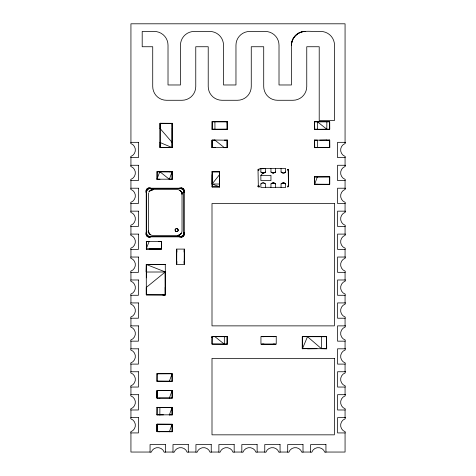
<?xml version="1.0" encoding="UTF-8"?>
<svg xmlns="http://www.w3.org/2000/svg" width="476" height="476" viewBox="0 0 476 476"><rect width="100%" height="100%" fill="white"/><g stroke="black" fill="none" stroke-linecap="round" stroke-linejoin="round"><path stroke-width="0.71" d="M146.388 277.859L146.388 272.028L165.315 271.992L165.273 264.406L146.233 264.537L146.334 294.87L165.249 294.87L165.196 272.028L146.233 287.48L146.239 294.858L165.237 294.965L165.196 287.325M159.847 431.78L157.038 431.672L157.092 424.134L172.235 424.289L172.122 431.774L157.038 431.672L157.092 424.134M159.847 398.132L156.985 398.091L157.092 390.487L172.235 390.641L172.157 398.115L156.961 398.055L157.092 390.487M159.847 414.959L159.906 407.42L157.05 407.313L156.943 414.846L159.995 414.846M172.133 128.466L172.08 147.685L172.133 123.314L160.019 123.29L160.073 147.667L172.235 147.53L172.122 123.219M176.667 264.382L176.667 249.091L184.319 249.091L184.319 264.382L176.667 264.382L176.745 249.698L176.822 252.149M184.164 261.324L184.242 263.769L184.319 249.091M212.153 147.685L212.106 140.146L214.944 140.045L211.999 140.194L211.999 147.53L215.051 147.572L211.999 147.53M214.908 121.683L214.962 129.228L212.076 129.311L212.153 121.683L227.219 121.707L227.272 129.258L212.004 129.216M224.339 140.14L227.195 140.134L227.141 147.685L214.956 147.584M227.141 121.683L227.141 129.335M227.195 336.675L227.141 344.219L212.01 344.041L212.1 336.675L227.195 336.675L227.141 344.219M287.415 186.324L287.415 185.955M287.415 169.759L288.105 169.968L287.415 169.98L287.415 169.545M317.349 147.673L317.438 140.152L314.547 140.057L314.624 147.685L329.767 147.53L329.725 140.081L326.709 140.194L329.666 140.14L329.725 147.643L317.534 147.53M326.863 121.683L326.804 129.222L317.438 121.791L329.666 121.785L329.654 129.329L317.379 129.335L317.438 121.791L314.475 121.796L314.624 129.335L329.767 129.18L329.69 121.707L314.577 121.785L314.565 122.749L314.577 121.785L314.517 122.106M326.595 336.58L326.709 348.658L321.354 348.658L326.554 348.807L326.554 336.574L302.349 336.669L302.26 348.729L307.591 348.658L302.236 348.658M329.666 176.846L329.612 184.39L314.475 184.242L314.475 176.899L329.666 176.846L329.654 184.385M329.666 140.14L329.654 147.679M329.666 121.785L329.612 129.335M161.525 241.594L158.466 241.594L161.525 241.552L161.453 249.067L146.346 249.085L146.34 241.54L149.285 241.552M159.995 179.22L157.038 179.226L157.092 171.687L172.235 171.842L172.229 179.22L169.194 179.256M157.092 398.132L156.937 390.641L169.325 390.487L172.133 390.594L172.122 398.126M156.937 373.815L172.08 373.66L172.08 381.312L156.937 381.157L157.015 373.684L172.133 373.773L172.122 381.306M169.176 424.289L172.133 424.247L172.122 431.774M212.153 186.979L212.153 171.687L219.644 171.842L219.495 186.979L212.153 186.979L212.153 171.687M146.358 233.532L146.233 232.443M184.164 192.625L184.039 191.542M212.1 336.675L212.094 337.633L212.1 336.675L212.046 336.996M165.196 264.382L146.34 264.483L146.239 271.939L146.388 264.382M288.486 185.955L288.176 169.278A1.101 1.095 -1.8 0 1 288.486 169.98L288.486 185.955C288.611 186.479 287.736 185.485 288.456 186.146M258.706 169.968C257.474 170.42 258.641 168.498 258.022 169.98L258.331 186.663M176.822 261.324L176.745 263.769L176.667 261.324M184.164 252.149L184.242 249.698L184.319 252.149M291.467 45.214C291.467 41.602 292.954 38.038 295.495 35.48C302.105 28.804 312.559 32.303 320.741 31.446A13.762 13.762 0 0 1 334.509 45.214L334.509 120.505L319.212 120.505L319.212 46.743L306.758 46.743L306.758 86.507A13.762 13.762 0 0 1 292.996 100.275L277.484 100.275A13.762 13.762 0 0 1 263.716 86.507L263.716 46.743L251.263 46.743L251.263 86.507A13.762 13.762 0 0 1 237.5 100.275L221.983 100.275A13.762 13.762 0 0 1 208.22 86.507L208.22 46.743L195.767 46.743L195.767 86.507A13.762 13.762 0 0 1 181.999 100.275L166.487 100.275A13.762 13.762 0 0 1 152.725 86.507L152.725 46.743L142.193 46.743L142.193 31.446L154.254 31.446A13.762 13.762 0 0 1 168.016 45.214L168.016 84.978L180.469 84.978L180.469 45.214A13.762 13.762 0 0 1 194.238 31.446L209.749 31.446A13.762 13.762 0 0 1 223.512 45.214L223.512 84.978L235.965 84.978L235.965 45.214A13.762 13.762 0 0 1 249.733 31.446L265.245 31.446A13.762 13.762 0 0 1 279.013 45.214L279.013 84.978L291.467 84.978L291.467 45.214C291.419 37.848 297.863 31.404 305.229 31.446M146.233 191.275L147.304 188.948L149.291 188.216L181.106 188.216L183.433 189.287L184.164 191.275L184.164 233.793L183.093 236.12L181.106 236.852L149.291 236.852L146.965 235.781L146.233 233.793L146.233 191.275L147.31 188.942L149.291 188.216M146.614 191.275L147.56 189.234L149.291 188.597L181.106 188.597L183.147 189.543L183.784 191.275L183.784 233.793L182.838 235.834L181.106 236.471L149.291 236.471L147.251 235.525L146.614 233.793L146.614 191.275L147.251 189.543L149.291 188.597M184.164 233.793L183.081 236.126L181.106 236.852M183.784 233.793L183.147 235.525L181.106 236.471M146.233 192.625L146.352 191.525M184.045 233.549L184.164 232.443M146.233 192.548C145.115 190.025 147.863 187.092 150.666 187.955L150.666 188.216M184.164 232.526C185.283 235.043 182.534 237.976 179.726 237.113L179.726 236.852M148.53 192.994L148.375 230.89C148.304 233.353 150.511 235.513 152.963 235.477L177.435 235.477C179.898 235.543 182.058 233.335 182.022 230.89L182.022 194.178C182.088 191.721 179.892 189.561 177.435 189.591L152.623 189.615L150.267 190.454L148.988 191.887L150.666 190.21L152.963 189.591L150.666 190.21L148.988 191.887M146.388 249.091L146.388 241.439M159.995 147.53L160.15 142.33M157.092 179.333L157.092 171.687M169.176 171.842L172.235 171.842M172.229 381.199L156.943 381.199M156.937 407.462L172.157 407.331L172.229 414.846L169.194 414.882M211.999 171.842L219.543 171.788L219.495 186.979M224.238 336.728L227.272 336.651L227.296 344.065L212.022 344.142L212.076 336.591L224.386 336.574M317.534 184.242L314.475 184.242M321.354 336.728L321.455 348.7L326.601 348.706M291.556 43.613L291.937 41.65M291.83 42.049C293.02 37.092 297.048 33.1 301.974 31.838M169.325 179.333L172.08 171.687M317.379 176.745L314.624 184.39M156.937 179.178L159.847 171.687M146.233 248.936L149.137 241.439M172.133 373.773L169.325 381.312M172.133 390.594L169.325 398.132M172.133 424.247L169.325 431.78M302.391 336.574L302.337 348.712L302.26 336.651L307.496 336.687L302.391 348.807M211.999 184.075L212.106 174.65M160.15 123.213L160.103 147.584L172.122 147.59L159.995 142.485M212.153 121.683L212.153 129.335M157.092 373.66L157.092 381.312M157.092 407.313L157.092 414.959M172.122 179.327L172.133 171.794L172.235 179.178L157.038 179.226M172.122 414.953L172.08 407.313M314.624 140.039L314.731 147.673L315.683 147.59L314.577 147.584L314.475 140.194L326.863 140.039M314.624 176.745L314.571 184.283L314.475 176.899L329.761 176.858L329.767 184.242L317.433 184.289M307.437 348.807L316.98 348.67M212.112 184.016L219.543 174.65L219.543 184.022L212.112 184.016L219.644 186.83M260.866 175.37L270.957 175.37L270.957 180.571L260.866 180.571L260.866 175.37L262.954 173.068L264.323 172.83L265.453 172.003L265.453 168.486L260.866 168.819M275.193 172.36L275.55 172.003L275.55 168.486L270.957 168.486L270.957 172.003L271.314 172.36L273.051 173.068L275.193 172.36L272.76 173.032L270.957 172.003M270.957 183.932C272.076 182.528 274.426 182.528 275.55 183.932L275.55 187.449L270.957 187.449L270.957 183.932L271.475 183.45L273.462 182.867L275.193 183.581M281.054 183.932C282.173 182.528 284.523 182.528 285.642 183.932L285.642 187.449L281.054 187.449L281.054 183.932L281.572 183.45L283.553 182.867L285.291 183.581M285.642 172.003L285.291 172.354A3.058 3.052 0 0 1 283.559 173.068L282.179 172.83L281.054 172.003L281.054 168.486L285.642 168.486L285.642 172.003A3.005 3.005 0 0 1 284.243 172.937L282.857 173.032L281.054 172.003M260.866 183.932C261.996 182.54 264.323 182.54 265.453 183.932L265.453 187.449L260.866 187.449L260.866 183.932L261.996 183.105M265.453 172.003C264.323 173.413 261.99 173.407 260.866 172.003L260.866 168.486L264.144 168.724M275.55 172.003L273.742 173.032L271.314 172.36M258.349 169.26L258.468 169.159M265.096 172.36L262.669 173.032L260.866 172.003M271.314 183.575L273.748 182.909L275.55 183.932M281.411 183.575L283.839 182.909L285.642 183.932M288.039 186.776L287.635 186.961L287.938 186.848M211.999 121.838L227.296 121.838M156.937 171.842L169.278 171.788M146.233 241.594L158.567 241.546M146.328 248.978L161.376 249.091L161.412 241.445M161.525 248.936L149.19 248.984M146.233 264.537L165.249 264.483M172.235 397.984L159.9 398.031M169.176 407.462L172.235 407.462M172.235 431.631L159.9 431.678M148.952 188.532L148.5 188.746L149.345 188.395M181.445 236.542L181.897 236.328L181.053 236.679M314.731 129.288L314.577 121.785M326.595 348.801L326.607 336.669L321.508 336.574M212.153 140.039L212.1 147.578M259.093 168.956L260.866 168.641M178.518 235.334L180.398 234.376L181.41 233.18L179.726 234.864L177.435 235.477M258.04 169.974L259.093 169.98L259.093 169.617M214.908 129.335L227.296 129.18L227.195 121.785M227.141 147.685L227.141 140.039M152.082 189.983L152.963 189.9M164.452 294.93L165.249 294.87L162.935 294.959L165.249 294.87L165.196 272.028M262.669 182.903L264.061 183.004M273.176 336.728L275.622 336.651L261.556 336.651L264.001 336.728M264.001 344.065L261.556 344.142L275.622 344.142L273.176 344.065M258.861 185.961L258.147 185.967L258.873 185.961M212.112 171.782L219.495 171.687M319.67 140.182L326.804 140.146M156.937 414.804L163.47 414.834M214.908 140.039L227.296 140.194M172.235 123.367L160.109 123.314L160.15 128.568M314.577 129.228L317.433 129.228M317.433 147.584L314.577 147.584L314.969 147.643M265.453 168.641L270.957 168.641M275.55 168.641L281.054 168.641M265.453 187.3L270.957 187.3M275.55 187.3L281.054 187.3M184.164 192.548C185.277 190.037 182.54 187.086 179.726 187.955L179.726 188.216M146.233 232.526C145.12 235.031 147.852 237.988 150.666 237.113L150.666 236.852M307.496 348.7L321.455 348.7L307.496 336.687L326.709 336.728M159.906 407.42L169.278 407.414M159.9 414.852L172.235 414.804L172.133 407.42L169.325 414.959M169.278 424.235L156.937 424.289L157.038 431.672M150.059 452.045L130.936 452.045L130.936 432.928M165.35 452.045L172.996 452.045M188.294 452.045L195.939 452.045M211.237 452.045L218.883 452.045M234.174 452.045L241.826 452.045M257.117 452.045L264.763 452.045M280.061 452.045L287.706 452.045M303.004 452.045L310.649 452.045M325.941 452.045L345.064 452.045L345.064 432.928M219.537 186.884L211.999 186.83M258.087 185.967L258.075 186.14A1.071 1.065 -4.4 0 0 258.218 186.532M259.093 186.931L258.712 186.907L259.093 186.824M149.291 236.852L146.959 235.775L146.233 233.793M181.106 188.597L182.838 189.234L183.784 191.275M149.291 236.471L147.56 235.834L146.614 233.793M181.106 188.216L183.093 188.948L184.164 191.275M262.954 173.068L261.217 172.36M146.34 264.483L165.196 271.909M181.053 188.389L181.897 188.74M148.5 236.328L149.345 236.679M159.995 171.842L169.272 179.226M224.238 147.572L227.296 147.53L227.195 140.134M159.995 128.413L172.128 142.431M264.698 183.296L265.102 183.581M214.962 140.152L224.386 147.685M214.962 336.681L224.386 344.219M148.518 231.973L149.476 233.853L150.666 234.864L148.988 233.18L148.375 230.89M172.133 123.314L172.235 128.413M224.333 336.681L224.333 344.112M184.313 261.324L184.319 264.382M176.667 249.091L176.667 252.149M345.064 142.33L345.064 23.8L130.936 23.8L130.936 142.33M345.064 157.627L345.064 165.273M345.064 180.571L345.064 188.216M345.064 203.508L345.064 211.16M345.064 226.451L345.064 234.103M345.064 249.394L345.064 257.04M345.064 272.337L345.064 279.983M345.064 295.281L345.064 302.926M345.064 318.218L345.064 325.87M345.064 341.161L345.064 348.807M345.064 364.104L345.064 371.75M345.064 387.047L345.064 394.693M345.064 409.985L345.064 417.636M259.093 185.955L259.093 186.58M130.936 157.627L130.936 165.273M130.936 180.571L130.936 188.216M130.936 203.508L130.936 211.16M130.936 226.451L130.936 234.103M130.936 249.394L130.936 257.04M130.936 272.337L130.936 279.983M130.936 295.281L130.936 302.926M130.936 318.218L130.936 325.87M130.936 341.161L130.936 348.807M130.936 364.104L130.936 371.75M130.936 387.047L130.936 394.693M130.936 409.985L130.936 417.636M146.078 191.013A3.058 3.058 0 0 1 149.137 187.955M181.255 187.955A3.058 3.058 0 0 1 184.319 191.013M184.319 234.055A3.058 3.058 0 0 1 181.255 237.113M149.137 237.113A3.058 3.058 0 0 1 146.078 234.055M258.176 186.461A1.101 1.095 -1.9 0 1 258.028 185.955L258.051 186.146A1.071 1.065 -1.7 0 0 259.093 186.979M184.164 232.591A4.367 4.367 0 0 1 184.051 233.496M146.346 233.496A4.367 4.367 0 0 1 146.233 232.591M184.051 191.572A4.367 4.367 0 0 1 184.164 192.482M146.233 192.482A4.367 4.367 0 0 1 146.346 191.572M175.144 229.843L175.573 231.187L176.893 231.616A1.487 1.487 0 0 0 177.816 231.098A1.505 1.505 0 0 0 177.816 229.129A1.487 1.487 0 0 0 176.893 228.599L175.858 228.801L175.144 229.843M178.185 230.104L177.732 231.187L176.412 231.616A1.487 1.487 0 0 1 175.489 231.098A1.505 1.505 0 0 1 175.489 229.129A1.487 1.487 0 0 1 176.412 228.599L177.732 229.027L178.185 230.104M151.695 189.454L151.16 189.632L152.034 189.371L151.695 189.454M179.238 235.441L178.363 235.697L179.238 235.441M138.433 142.33L130.787 142.33L130.787 143.49A6.884 6.884 0 0 1 130.787 156.467L130.787 157.627L138.433 157.627L138.433 142.33M345.213 142.33L337.567 142.33L337.567 157.627L345.213 157.627L345.213 156.467A6.884 6.884 0 0 1 345.213 143.49L345.213 142.33M138.433 165.273L130.787 165.273L130.787 166.433A6.884 6.884 0 0 1 130.787 179.41L130.787 180.571L138.433 180.571L138.433 165.273M345.213 165.273L337.567 165.273L337.567 180.571L345.213 180.571L345.213 179.41A6.884 6.884 0 0 1 345.213 166.433L345.213 165.273M138.433 188.216L130.787 188.216L130.787 189.377A6.884 6.884 0 0 1 130.787 202.354L130.787 203.508L138.433 203.508L138.433 188.216M345.213 188.216L337.567 188.216L337.567 203.508L345.213 203.508L345.213 202.354A6.884 6.884 0 0 1 345.213 189.377L345.213 188.216M334.354 203.508L211.999 203.508L211.999 325.87L334.354 325.87L334.354 203.508M138.433 211.16L130.787 211.16L130.787 212.314A6.884 6.884 0 0 1 130.787 225.297L130.787 226.451L138.433 226.451L138.433 211.16M345.213 211.16L337.567 211.16L337.567 226.451L345.213 226.451L345.213 225.297A6.884 6.884 0 0 1 345.213 212.314L345.213 211.16M138.433 234.103L130.787 234.103L130.787 235.257A6.884 6.884 0 0 1 130.787 248.234L130.787 249.394L138.433 249.394L138.433 234.103M345.213 234.103L337.567 234.103L337.567 249.394L345.213 249.394L345.213 248.234A6.884 6.884 0 0 1 345.213 235.257L345.213 234.103M138.433 257.04L130.787 257.04L130.787 258.2A6.884 6.884 0 0 1 130.787 271.177L130.787 272.337L138.433 272.337L138.433 257.04M345.213 257.04L337.567 257.04L337.567 272.337L345.213 272.337L345.213 271.177A6.884 6.884 0 0 1 345.213 258.2L345.213 257.04M138.433 279.983L130.787 279.983L130.787 281.143A6.884 6.884 0 0 1 130.787 294.12L130.787 295.281L138.433 295.281L138.433 279.983M345.213 279.983L337.567 279.983L337.567 295.281L345.213 295.281L345.213 294.12A6.884 6.884 0 0 1 345.213 281.143L345.213 279.983M138.433 302.926L130.787 302.926L130.787 304.087A6.884 6.884 0 0 1 130.787 317.064L130.787 318.218L138.433 318.218L138.433 302.926M345.213 302.926L337.567 302.926L337.567 318.218L345.213 318.218L345.213 317.064A6.884 6.884 0 0 1 345.213 304.087L345.213 302.926M138.433 325.87L130.787 325.87L130.787 327.024A6.884 6.884 0 0 1 130.787 340.001L130.787 341.161L138.433 341.161L138.433 325.87M345.213 325.87L337.567 325.87L337.567 341.161L345.213 341.161L345.213 340.001A6.884 6.884 0 0 1 345.213 327.024L345.213 325.87M276.235 336.574L260.943 336.574L260.943 344.219L276.235 344.219L276.235 336.574M138.433 348.807L130.787 348.807L130.787 349.967A6.884 6.884 0 0 1 130.787 362.944L130.787 364.104L138.433 364.104L138.433 348.807M345.213 348.807L337.567 348.807L337.567 364.104L345.213 364.104L345.213 362.944A6.884 6.884 0 0 1 345.213 349.967L345.213 348.807M334.354 358.368L211.999 358.368L211.999 434.838L334.354 434.838L334.354 358.368M138.433 371.75L130.787 371.75L130.787 372.91A6.884 6.884 0 0 1 130.787 385.887L130.787 387.047L138.433 387.047L138.433 371.75M345.213 371.75L337.567 371.75L337.567 387.047L345.213 387.047L345.213 385.887A6.884 6.884 0 0 1 345.213 372.91L345.213 371.75M138.433 394.693L130.787 394.693L130.787 395.853A6.884 6.884 0 0 1 130.787 408.83L130.787 409.985L138.433 409.985L138.433 394.693M345.213 394.693L337.567 394.693L337.567 409.985L345.213 409.985L345.213 408.83A6.884 6.884 0 0 1 345.213 395.853L345.213 394.693M138.433 417.636L130.787 417.636L130.787 418.791A6.884 6.884 0 0 1 130.787 431.768L130.787 432.928L138.433 432.928L138.433 417.636M345.213 417.636L337.567 417.636L337.567 432.928L345.213 432.928L345.213 431.768A6.884 6.884 0 0 1 345.213 418.791L345.213 417.636M165.35 444.554L150.059 444.554L150.059 452.2L151.213 452.2A6.884 6.884 0 0 1 164.19 452.2L165.35 452.2L165.35 444.554M188.294 444.554L172.996 444.554L172.996 452.2L174.156 452.2A6.884 6.884 0 0 1 187.133 452.2L188.294 452.2L188.294 444.554M211.237 444.554L195.939 444.554L195.939 452.2L197.1 452.2A6.884 6.884 0 0 1 210.077 452.2L211.237 452.2L211.237 444.554M234.174 444.554L218.883 444.554L218.883 452.2L220.043 452.2A6.884 6.884 0 0 1 233.02 452.2L234.174 452.2L234.174 444.554M257.117 444.554L241.826 444.554L241.826 452.2L242.98 452.2A6.884 6.884 0 0 1 255.957 452.2L257.117 452.2L257.117 444.554M280.061 444.554L264.763 444.554L264.763 452.2L265.923 452.2A6.884 6.884 0 0 1 278.9 452.2L280.061 452.2L280.061 444.554M303.004 444.554L287.706 444.554L287.706 452.2L288.867 452.2A6.884 6.884 0 0 1 301.844 452.2L303.004 452.2L303.004 444.554M325.941 444.554L310.649 444.554L310.649 452.2L311.81 452.2A6.884 6.884 0 0 1 324.787 452.2L325.941 452.2L325.941 444.554M180.404 190.697L179.726 190.21L181.41 191.887L182.022 194.178L181.41 191.887L180.404 190.697M182.159 192.917L181.987 192.381L182.243 193.25L182.159 192.917M148.411 232.687L148.155 231.818L148.411 232.687M288.486 169.98A1.071 1.065 -2.8 0 0 288.176 169.278A1.071 1.065 -2.3 0 1 288.486 169.98"/></g></svg>
